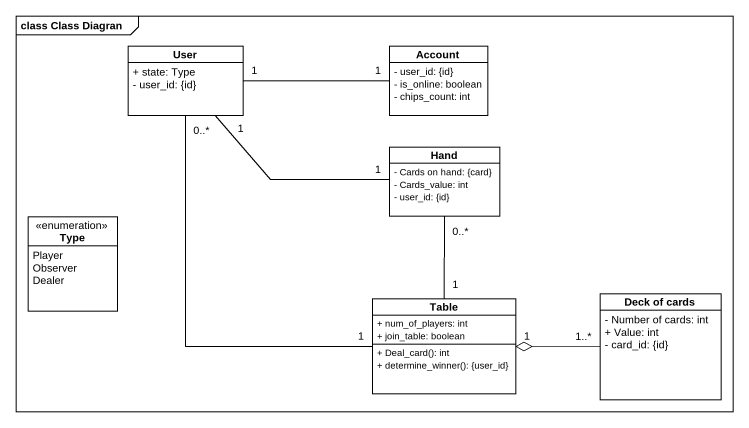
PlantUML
@startuml
mainframe class Class Diagran
hide circle
hide empty members
skinparam classAttributeIconSize 0
class User {
  + state: Type
  - user_id: {id}
}
class Account {
  - user_id: {id}
  - is_online: boolean
  - chips_count: int
}
class Hand {
  - Cards on hand: {card}
  - Cards_value: int
  - user_id: {id}
}
enum Type {
  Player
  Observer
  Dealer
}
class Table {
  + num_of_players: int
  + join_table: boolean
  + Deal_card(): int
  + determine_winner(): {user_id}
}
class "Deck of cards" as Deck_of_cards {
  - Number of cards: int
  + Value: int
  - card_id: {id}
}
User "0..*" -- "1" Table
Account "1" -left- "1" User
Hand "1" -left- "1" User
Hand "0..*" -- "1" Table
Deck_of_cards "1..*" -left-o "1" Table
@enduml
